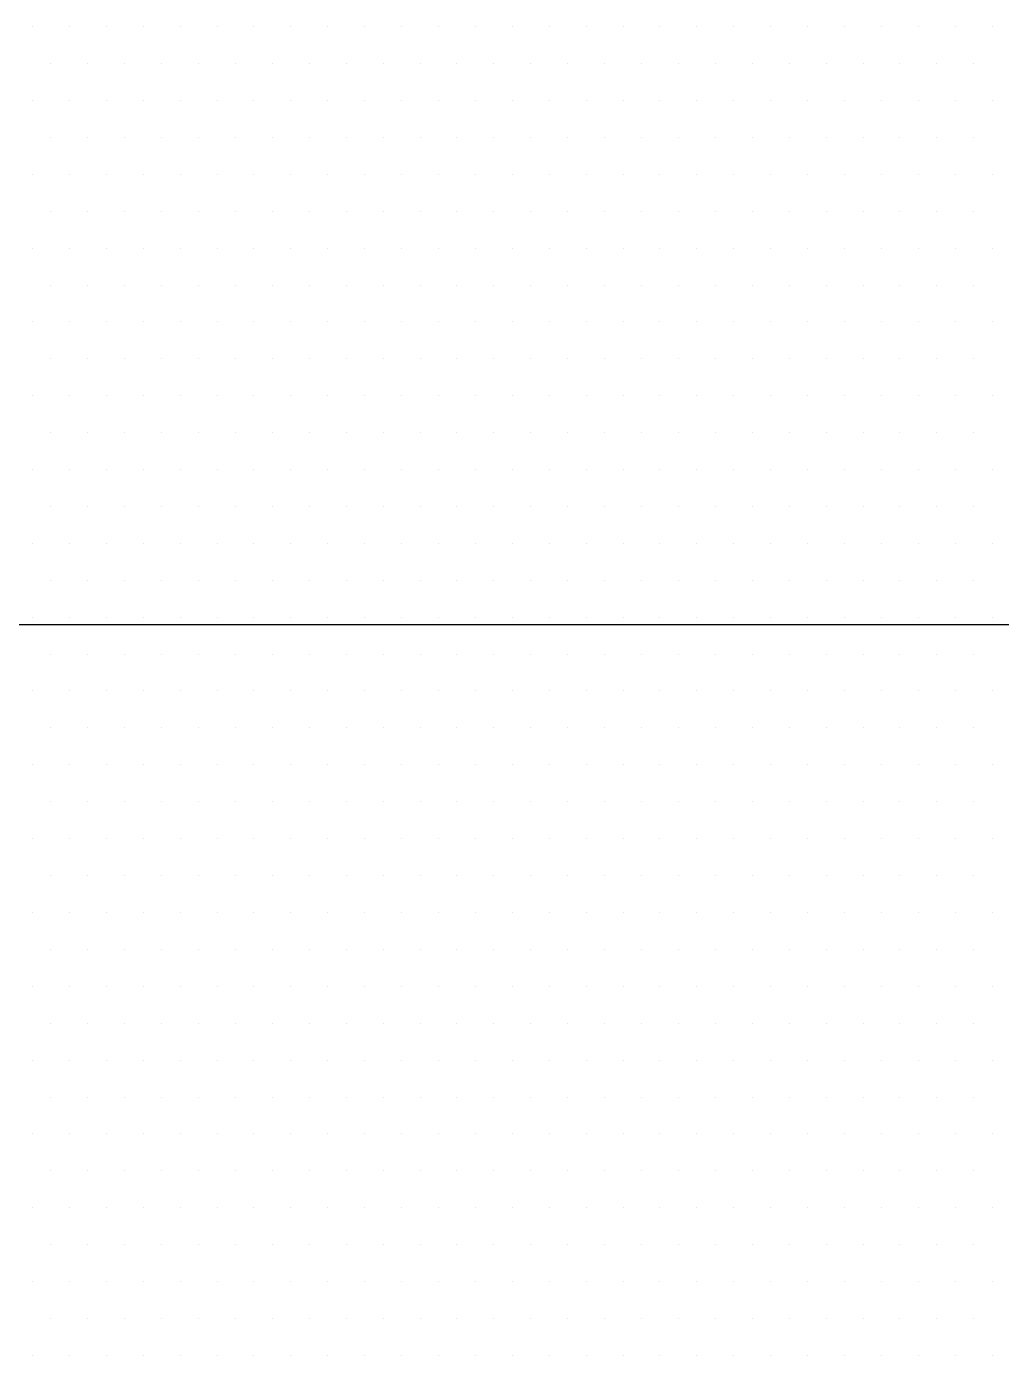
# Model space of a CAD drawing. Header units: millimetres. Extents: x 43168.9 to 43194.6, y -25545.1 to -25543.4.
# Drawn here: x 43180.0426 to 43180.1264, y -25544.2868 to -25544.1725 of the extents above; entities that cross this region are included whole.
import ezdxf

# ---------------------------------------------------------------- set-up
doc = ezdxf.new("R2010")
doc.units = ezdxf.units.MM
doc.header["$LTSCALE"] = 200
doc.linetypes.add('DASHDOT2', pattern=[0.5, 0.25, -0.125, 0, -0.125])
doc.layers.add('aks_sgh', color=5, linetype='DASHDOT2')
doc.layers.add('tarama-zemin_sgh', color=197, linetype='Continuous')

msp = doc.modelspace()

# ---------------------------------------------------------------- linework, layer by layer
at = {"layer": 'aks_sgh'}
msp.add_line((43180.52688, -25544.22392), (43179.72488, -25544.22392), dxfattribs=at)
at = {"layer": 'tarama-zemin_sgh'}
for p, q in [((43180.0431, -25544.17245), (43180.0431, -25544.17245)), ((43180.04627, -25544.17245), (43180.04627, -25544.17245)), ((43180.04945, -25544.17245), (43180.04945, -25544.17245)), ((43180.05262, -25544.17245), (43180.05262, -25544.17245)), ((43180.0558, -25544.17245), (43180.0558, -25544.17245)), ((43180.05897, -25544.17245), (43180.05897, -25544.17245)), ((43180.06215, -25544.17245), (43180.06215, -25544.17245)), ((43180.06532, -25544.17245), (43180.06532, -25544.17245)), ((43180.0685, -25544.17245), (43180.0685, -25544.17245)), ((43180.07167, -25544.17245), (43180.07167, -25544.17245)), ((43180.07485, -25544.17245), (43180.07485, -25544.17245)), ((43180.07802, -25544.17245), (43180.07802, -25544.17245)), ((43180.0812, -25544.17245), (43180.0812, -25544.17245)), ((43180.08437, -25544.17245), (43180.08437, -25544.17245)), ((43180.08755, -25544.17245), (43180.08755, -25544.17245)), ((43180.09072, -25544.17245), (43180.09072, -25544.17245)), ((43180.0939, -25544.17245), (43180.0939, -25544.17245)), ((43180.09707, -25544.17245), (43180.09707, -25544.17245)), ((43180.10025, -25544.17245), (43180.10025, -25544.17245)), ((43180.10342, -25544.17245), (43180.10342, -25544.17245)), ((43180.1066, -25544.17245), (43180.1066, -25544.17245)), ((43180.10977, -25544.17245), (43180.10977, -25544.17245)), ((43180.11295, -25544.17245), (43180.11295, -25544.17245)), ((43180.11612, -25544.17245), (43180.11612, -25544.17245)), ((43180.1193, -25544.17245), (43180.1193, -25544.17245)), ((43180.12247, -25544.17245), (43180.12247, -25544.17245)), ((43180.12565, -25544.17245), (43180.12565, -25544.17245)), ((43180.04469, -25544.17563), (43180.04469, -25544.17563)), ((43180.04786, -25544.17563), (43180.04786, -25544.17563)), ((43180.05104, -25544.17563), (43180.05104, -25544.17563)), ((43180.05421, -25544.17563), (43180.05421, -25544.17563)), ((43180.05739, -25544.17563), (43180.05739, -25544.17563)), ((43180.06056, -25544.17563), (43180.06056, -25544.17563)), ((43180.06374, -25544.17563), (43180.06374, -25544.17563)), ((43180.06691, -25544.17563), (43180.06691, -25544.17563)), ((43180.07009, -25544.17563), (43180.07009, -25544.17563)), ((43180.07326, -25544.17563), (43180.07326, -25544.17563)), ((43180.07644, -25544.17563), (43180.07644, -25544.17563)), ((43180.07961, -25544.17563), (43180.07961, -25544.17563)), ((43180.08279, -25544.17563), (43180.08279, -25544.17563)), ((43180.08596, -25544.17563), (43180.08596, -25544.17563)), ((43180.08914, -25544.17563), (43180.08914, -25544.17563)), ((43180.09231, -25544.17563), (43180.09231, -25544.17563)), ((43180.09549, -25544.17563), (43180.09549, -25544.17563)), ((43180.09866, -25544.17563), (43180.09866, -25544.17563)), ((43180.10184, -25544.17563), (43180.10184, -25544.17563)), ((43180.10501, -25544.17563), (43180.10501, -25544.17563)), ((43180.10819, -25544.17563), (43180.10819, -25544.17563)), ((43180.11136, -25544.17563), (43180.11136, -25544.17563)), ((43180.11454, -25544.17563), (43180.11454, -25544.17563)), ((43180.11771, -25544.17563), (43180.11771, -25544.17563)), ((43180.12089, -25544.17563), (43180.12089, -25544.17563)), ((43180.12406, -25544.17563), (43180.12406, -25544.17563)), ((43180.0431, -25544.1788), (43180.0431, -25544.1788)), ((43180.04627, -25544.1788), (43180.04627, -25544.1788)), ((43180.04945, -25544.1788), (43180.04945, -25544.1788)), ((43180.05262, -25544.1788), (43180.05262, -25544.1788)), ((43180.0558, -25544.1788), (43180.0558, -25544.1788)), ((43180.05897, -25544.1788), (43180.05897, -25544.1788)), ((43180.06215, -25544.1788), (43180.06215, -25544.1788)), ((43180.06532, -25544.1788), (43180.06532, -25544.1788)), ((43180.0685, -25544.1788), (43180.0685, -25544.1788)), ((43180.07167, -25544.1788), (43180.07167, -25544.1788)), ((43180.07485, -25544.1788), (43180.07485, -25544.1788)), ((43180.07802, -25544.1788), (43180.07802, -25544.1788)), ((43180.0812, -25544.1788), (43180.0812, -25544.1788)), ((43180.08437, -25544.1788), (43180.08437, -25544.1788)), ((43180.08755, -25544.1788), (43180.08755, -25544.1788)), ((43180.09072, -25544.1788), (43180.09072, -25544.1788)), ((43180.0939, -25544.1788), (43180.0939, -25544.1788)), ((43180.09707, -25544.1788), (43180.09707, -25544.1788)), ((43180.10025, -25544.1788), (43180.10025, -25544.1788)), ((43180.10342, -25544.1788), (43180.10342, -25544.1788)), ((43180.1066, -25544.1788), (43180.1066, -25544.1788)), ((43180.10977, -25544.1788), (43180.10977, -25544.1788)), ((43180.11295, -25544.1788), (43180.11295, -25544.1788)), ((43180.11612, -25544.1788), (43180.11612, -25544.1788)), ((43180.1193, -25544.1788), (43180.1193, -25544.1788)), ((43180.12247, -25544.1788), (43180.12247, -25544.1788)), ((43180.12565, -25544.1788), (43180.12565, -25544.1788)), ((43180.04469, -25544.18198), (43180.04469, -25544.18198)), ((43180.04786, -25544.18198), (43180.04786, -25544.18198)), ((43180.05104, -25544.18198), (43180.05104, -25544.18198)), ((43180.05421, -25544.18198), (43180.05421, -25544.18198)), ((43180.05739, -25544.18198), (43180.05739, -25544.18198)), ((43180.06056, -25544.18198), (43180.06056, -25544.18198)), ((43180.06374, -25544.18198), (43180.06374, -25544.18198)), ((43180.06691, -25544.18198), (43180.06691, -25544.18198)), ((43180.07009, -25544.18198), (43180.07009, -25544.18198)), ((43180.07326, -25544.18198), (43180.07326, -25544.18198)), ((43180.07644, -25544.18198), (43180.07644, -25544.18198)), ((43180.07961, -25544.18198), (43180.07961, -25544.18198)), ((43180.08279, -25544.18198), (43180.08279, -25544.18198)), ((43180.08596, -25544.18198), (43180.08596, -25544.18198)), ((43180.08914, -25544.18198), (43180.08914, -25544.18198)), ((43180.09231, -25544.18198), (43180.09231, -25544.18198)), ((43180.09549, -25544.18198), (43180.09549, -25544.18198)), ((43180.09866, -25544.18198), (43180.09866, -25544.18198)), ((43180.10184, -25544.18198), (43180.10184, -25544.18198)), ((43180.10501, -25544.18198), (43180.10501, -25544.18198)), ((43180.10819, -25544.18198), (43180.10819, -25544.18198)), ((43180.11136, -25544.18198), (43180.11136, -25544.18198)), ((43180.11454, -25544.18198), (43180.11454, -25544.18198)), ((43180.11771, -25544.18198), (43180.11771, -25544.18198)), ((43180.12089, -25544.18198), (43180.12089, -25544.18198)), ((43180.12406, -25544.18198), (43180.12406, -25544.18198)), ((43180.0431, -25544.18515), (43180.0431, -25544.18515)), ((43180.04627, -25544.18515), (43180.04627, -25544.18515)), ((43180.04945, -25544.18515), (43180.04945, -25544.18515)), ((43180.05262, -25544.18515), (43180.05262, -25544.18515)), ((43180.0558, -25544.18515), (43180.0558, -25544.18515)), ((43180.05897, -25544.18515), (43180.05897, -25544.18515)), ((43180.06215, -25544.18515), (43180.06215, -25544.18515)), ((43180.06532, -25544.18515), (43180.06532, -25544.18515)), ((43180.0685, -25544.18515), (43180.0685, -25544.18515)), ((43180.07167, -25544.18515), (43180.07167, -25544.18515)), ((43180.07485, -25544.18515), (43180.07485, -25544.18515)), ((43180.07802, -25544.18515), (43180.07802, -25544.18515)), ((43180.0812, -25544.18515), (43180.0812, -25544.18515)), ((43180.08437, -25544.18515), (43180.08437, -25544.18515)), ((43180.08755, -25544.18515), (43180.08755, -25544.18515)), ((43180.09072, -25544.18515), (43180.09072, -25544.18515)), ((43180.0939, -25544.18515), (43180.0939, -25544.18515)), ((43180.09707, -25544.18515), (43180.09707, -25544.18515)), ((43180.10025, -25544.18515), (43180.10025, -25544.18515)), ((43180.10342, -25544.18515), (43180.10342, -25544.18515)), ((43180.1066, -25544.18515), (43180.1066, -25544.18515)), ((43180.10977, -25544.18515), (43180.10977, -25544.18515)), ((43180.11295, -25544.18515), (43180.11295, -25544.18515)), ((43180.11612, -25544.18515), (43180.11612, -25544.18515)), ((43180.1193, -25544.18515), (43180.1193, -25544.18515)), ((43180.12247, -25544.18515), (43180.12247, -25544.18515)), ((43180.12565, -25544.18515), (43180.12565, -25544.18515)), ((43180.04469, -25544.18833), (43180.04469, -25544.18833)), ((43180.04786, -25544.18833), (43180.04786, -25544.18833)), ((43180.05104, -25544.18833), (43180.05104, -25544.18833)), ((43180.05421, -25544.18833), (43180.05421, -25544.18833)), ((43180.05739, -25544.18833), (43180.05739, -25544.18833)), ((43180.06056, -25544.18833), (43180.06056, -25544.18833)), ((43180.06374, -25544.18833), (43180.06374, -25544.18833)), ((43180.06691, -25544.18833), (43180.06691, -25544.18833)), ((43180.07009, -25544.18833), (43180.07009, -25544.18833)), ((43180.07326, -25544.18833), (43180.07326, -25544.18833)), ((43180.07644, -25544.18833), (43180.07644, -25544.18833)), ((43180.07961, -25544.18833), (43180.07961, -25544.18833)), ((43180.08279, -25544.18833), (43180.08279, -25544.18833)), ((43180.08596, -25544.18833), (43180.08596, -25544.18833)), ((43180.08914, -25544.18833), (43180.08914, -25544.18833)), ((43180.09231, -25544.18833), (43180.09231, -25544.18833)), ((43180.09549, -25544.18833), (43180.09549, -25544.18833)), ((43180.09866, -25544.18833), (43180.09866, -25544.18833)), ((43180.10184, -25544.18833), (43180.10184, -25544.18833)), ((43180.10501, -25544.18833), (43180.10501, -25544.18833)), ((43180.10819, -25544.18833), (43180.10819, -25544.18833)), ((43180.11136, -25544.18833), (43180.11136, -25544.18833)), ((43180.11454, -25544.18833), (43180.11454, -25544.18833)), ((43180.11771, -25544.18833), (43180.11771, -25544.18833)), ((43180.12089, -25544.18833), (43180.12089, -25544.18833)), ((43180.12406, -25544.18833), (43180.12406, -25544.18833)), ((43180.0431, -25544.1915), (43180.0431, -25544.1915)), ((43180.04627, -25544.1915), (43180.04627, -25544.1915)), ((43180.04945, -25544.1915), (43180.04945, -25544.1915)), ((43180.05262, -25544.1915), (43180.05262, -25544.1915)), ((43180.0558, -25544.1915), (43180.0558, -25544.1915)), ((43180.05897, -25544.1915), (43180.05897, -25544.1915)), ((43180.06215, -25544.1915), (43180.06215, -25544.1915)), ((43180.06532, -25544.1915), (43180.06532, -25544.1915)), ((43180.0685, -25544.1915), (43180.0685, -25544.1915)), ((43180.07167, -25544.1915), (43180.07167, -25544.1915)), ((43180.07485, -25544.1915), (43180.07485, -25544.1915)), ((43180.07802, -25544.1915), (43180.07802, -25544.1915)), ((43180.0812, -25544.1915), (43180.0812, -25544.1915)), ((43180.08437, -25544.1915), (43180.08437, -25544.1915)), ((43180.08755, -25544.1915), (43180.08755, -25544.1915)), ((43180.09072, -25544.1915), (43180.09072, -25544.1915)), ((43180.0939, -25544.1915), (43180.0939, -25544.1915)), ((43180.09707, -25544.1915), (43180.09707, -25544.1915)), ((43180.10025, -25544.1915), (43180.10025, -25544.1915)), ((43180.10342, -25544.1915), (43180.10342, -25544.1915)), ((43180.1066, -25544.1915), (43180.1066, -25544.1915)), ((43180.10977, -25544.1915), (43180.10977, -25544.1915)), ((43180.11295, -25544.1915), (43180.11295, -25544.1915)), ((43180.11612, -25544.1915), (43180.11612, -25544.1915)), ((43180.1193, -25544.1915), (43180.1193, -25544.1915)), ((43180.12247, -25544.1915), (43180.12247, -25544.1915)), ((43180.12565, -25544.1915), (43180.12565, -25544.1915)), ((43180.04469, -25544.19468), (43180.04469, -25544.19468)), ((43180.04786, -25544.19468), (43180.04786, -25544.19468)), ((43180.05104, -25544.19468), (43180.05104, -25544.19468)), ((43180.05421, -25544.19468), (43180.05421, -25544.19468)), ((43180.05739, -25544.19468), (43180.05739, -25544.19468)), ((43180.06056, -25544.19468), (43180.06056, -25544.19468)), ((43180.06374, -25544.19468), (43180.06374, -25544.19468)), ((43180.06691, -25544.19468), (43180.06691, -25544.19468)), ((43180.07009, -25544.19468), (43180.07009, -25544.19468)), ((43180.07326, -25544.19468), (43180.07326, -25544.19468)), ((43180.07644, -25544.19468), (43180.07644, -25544.19468)), ((43180.07961, -25544.19468), (43180.07961, -25544.19468)), ((43180.08279, -25544.19468), (43180.08279, -25544.19468)), ((43180.08596, -25544.19468), (43180.08596, -25544.19468)), ((43180.08914, -25544.19468), (43180.08914, -25544.19468)), ((43180.09231, -25544.19468), (43180.09231, -25544.19468)), ((43180.09549, -25544.19468), (43180.09549, -25544.19468)), ((43180.09866, -25544.19468), (43180.09866, -25544.19468)), ((43180.10184, -25544.19468), (43180.10184, -25544.19468)), ((43180.10501, -25544.19468), (43180.10501, -25544.19468)), ((43180.10819, -25544.19468), (43180.10819, -25544.19468)), ((43180.11136, -25544.19468), (43180.11136, -25544.19468)), ((43180.11454, -25544.19468), (43180.11454, -25544.19468)), ((43180.11771, -25544.19468), (43180.11771, -25544.19468)), ((43180.12089, -25544.19468), (43180.12089, -25544.19468)), ((43180.12406, -25544.19468), (43180.12406, -25544.19468)), ((43180.0431, -25544.19785), (43180.0431, -25544.19785)), ((43180.04627, -25544.19785), (43180.04627, -25544.19785)), ((43180.04945, -25544.19785), (43180.04945, -25544.19785)), ((43180.05262, -25544.19785), (43180.05262, -25544.19785)), ((43180.0558, -25544.19785), (43180.0558, -25544.19785)), ((43180.05897, -25544.19785), (43180.05897, -25544.19785)), ((43180.06215, -25544.19785), (43180.06215, -25544.19785)), ((43180.06532, -25544.19785), (43180.06532, -25544.19785)), ((43180.0685, -25544.19785), (43180.0685, -25544.19785)), ((43180.07167, -25544.19785), (43180.07167, -25544.19785)), ((43180.07485, -25544.19785), (43180.07485, -25544.19785)), ((43180.07802, -25544.19785), (43180.07802, -25544.19785)), ((43180.0812, -25544.19785), (43180.0812, -25544.19785)), ((43180.08437, -25544.19785), (43180.08437, -25544.19785)), ((43180.08755, -25544.19785), (43180.08755, -25544.19785)), ((43180.09072, -25544.19785), (43180.09072, -25544.19785)), ((43180.0939, -25544.19785), (43180.0939, -25544.19785)), ((43180.09707, -25544.19785), (43180.09707, -25544.19785)), ((43180.10025, -25544.19785), (43180.10025, -25544.19785)), ((43180.10342, -25544.19785), (43180.10342, -25544.19785)), ((43180.1066, -25544.19785), (43180.1066, -25544.19785)), ((43180.10977, -25544.19785), (43180.10977, -25544.19785)), ((43180.11295, -25544.19785), (43180.11295, -25544.19785)), ((43180.11612, -25544.19785), (43180.11612, -25544.19785)), ((43180.1193, -25544.19785), (43180.1193, -25544.19785)), ((43180.12247, -25544.19785), (43180.12247, -25544.19785)), ((43180.12565, -25544.19785), (43180.12565, -25544.19785)), ((43180.04469, -25544.20103), (43180.04469, -25544.20103)), ((43180.04786, -25544.20103), (43180.04786, -25544.20103)), ((43180.05104, -25544.20103), (43180.05104, -25544.20103)), ((43180.05421, -25544.20103), (43180.05421, -25544.20103)), ((43180.05739, -25544.20103), (43180.05739, -25544.20103)), ((43180.06056, -25544.20103), (43180.06056, -25544.20103)), ((43180.06374, -25544.20103), (43180.06374, -25544.20103)), ((43180.06691, -25544.20103), (43180.06691, -25544.20103)), ((43180.07009, -25544.20103), (43180.07009, -25544.20103)), ((43180.07326, -25544.20103), (43180.07326, -25544.20103)), ((43180.07644, -25544.20103), (43180.07644, -25544.20103)), ((43180.07961, -25544.20103), (43180.07961, -25544.20103)), ((43180.08279, -25544.20103), (43180.08279, -25544.20103)), ((43180.08596, -25544.20103), (43180.08596, -25544.20103)), ((43180.08914, -25544.20103), (43180.08914, -25544.20103)), ((43180.09231, -25544.20103), (43180.09231, -25544.20103)), ((43180.09549, -25544.20103), (43180.09549, -25544.20103)), ((43180.09866, -25544.20103), (43180.09866, -25544.20103)), ((43180.10184, -25544.20103), (43180.10184, -25544.20103)), ((43180.10501, -25544.20103), (43180.10501, -25544.20103)), ((43180.10819, -25544.20103), (43180.10819, -25544.20103)), ((43180.11136, -25544.20103), (43180.11136, -25544.20103)), ((43180.11454, -25544.20103), (43180.11454, -25544.20103)), ((43180.11771, -25544.20103), (43180.11771, -25544.20103)), ((43180.12089, -25544.20103), (43180.12089, -25544.20103)), ((43180.12406, -25544.20103), (43180.12406, -25544.20103)), ((43180.0431, -25544.2042), (43180.0431, -25544.2042)), ((43180.04627, -25544.2042), (43180.04627, -25544.2042)), ((43180.04945, -25544.2042), (43180.04945, -25544.2042)), ((43180.05262, -25544.2042), (43180.05262, -25544.2042)), ((43180.0558, -25544.2042), (43180.0558, -25544.2042)), ((43180.05897, -25544.2042), (43180.05897, -25544.2042)), ((43180.06215, -25544.2042), (43180.06215, -25544.2042)), ((43180.06532, -25544.2042), (43180.06532, -25544.2042)), ((43180.0685, -25544.2042), (43180.0685, -25544.2042)), ((43180.07167, -25544.2042), (43180.07167, -25544.2042)), ((43180.07485, -25544.2042), (43180.07485, -25544.2042)), ((43180.07802, -25544.2042), (43180.07802, -25544.2042)), ((43180.0812, -25544.2042), (43180.0812, -25544.2042)), ((43180.08437, -25544.2042), (43180.08437, -25544.2042)), ((43180.08755, -25544.2042), (43180.08755, -25544.2042)), ((43180.09072, -25544.2042), (43180.09072, -25544.2042)), ((43180.0939, -25544.2042), (43180.0939, -25544.2042)), ((43180.09707, -25544.2042), (43180.09707, -25544.2042)), ((43180.10025, -25544.2042), (43180.10025, -25544.2042)), ((43180.10342, -25544.2042), (43180.10342, -25544.2042)), ((43180.1066, -25544.2042), (43180.1066, -25544.2042)), ((43180.10977, -25544.2042), (43180.10977, -25544.2042)), ((43180.11295, -25544.2042), (43180.11295, -25544.2042)), ((43180.11612, -25544.2042), (43180.11612, -25544.2042)), ((43180.1193, -25544.2042), (43180.1193, -25544.2042)), ((43180.12247, -25544.2042), (43180.12247, -25544.2042)), ((43180.12565, -25544.2042), (43180.12565, -25544.2042)), ((43180.04469, -25544.20738), (43180.04469, -25544.20738)), ((43180.04786, -25544.20738), (43180.04786, -25544.20738)), ((43180.05104, -25544.20738), (43180.05104, -25544.20738)), ((43180.05421, -25544.20738), (43180.05421, -25544.20738)), ((43180.05739, -25544.20738), (43180.05739, -25544.20738)), ((43180.06056, -25544.20738), (43180.06056, -25544.20738)), ((43180.06374, -25544.20738), (43180.06374, -25544.20738)), ((43180.06691, -25544.20738), (43180.06691, -25544.20738)), ((43180.07009, -25544.20738), (43180.07009, -25544.20738)), ((43180.07326, -25544.20738), (43180.07326, -25544.20738)), ((43180.07644, -25544.20738), (43180.07644, -25544.20738)), ((43180.07961, -25544.20738), (43180.07961, -25544.20738)), ((43180.08279, -25544.20738), (43180.08279, -25544.20738)), ((43180.08596, -25544.20738), (43180.08596, -25544.20738)), ((43180.08914, -25544.20738), (43180.08914, -25544.20738)), ((43180.09231, -25544.20738), (43180.09231, -25544.20738)), ((43180.09549, -25544.20738), (43180.09549, -25544.20738)), ((43180.09866, -25544.20738), (43180.09866, -25544.20738)), ((43180.10184, -25544.20738), (43180.10184, -25544.20738)), ((43180.10501, -25544.20738), (43180.10501, -25544.20738)), ((43180.10819, -25544.20738), (43180.10819, -25544.20738)), ((43180.11136, -25544.20738), (43180.11136, -25544.20738)), ((43180.11454, -25544.20738), (43180.11454, -25544.20738)), ((43180.11771, -25544.20738), (43180.11771, -25544.20738)), ((43180.12089, -25544.20738), (43180.12089, -25544.20738)), ((43180.12406, -25544.20738), (43180.12406, -25544.20738)), ((43180.0431, -25544.21055), (43180.0431, -25544.21055)), ((43180.04627, -25544.21055), (43180.04627, -25544.21055)), ((43180.04945, -25544.21055), (43180.04945, -25544.21055)), ((43180.05262, -25544.21055), (43180.05262, -25544.21055)), ((43180.0558, -25544.21055), (43180.0558, -25544.21055)), ((43180.05897, -25544.21055), (43180.05897, -25544.21055)), ((43180.06215, -25544.21055), (43180.06215, -25544.21055)), ((43180.06532, -25544.21055), (43180.06532, -25544.21055)), ((43180.0685, -25544.21055), (43180.0685, -25544.21055)), ((43180.07167, -25544.21055), (43180.07167, -25544.21055)), ((43180.07485, -25544.21055), (43180.07485, -25544.21055)), ((43180.07802, -25544.21055), (43180.07802, -25544.21055)), ((43180.0812, -25544.21055), (43180.0812, -25544.21055)), ((43180.08437, -25544.21055), (43180.08437, -25544.21055)), ((43180.08755, -25544.21055), (43180.08755, -25544.21055)), ((43180.09072, -25544.21055), (43180.09072, -25544.21055)), ((43180.0939, -25544.21055), (43180.0939, -25544.21055)), ((43180.09707, -25544.21055), (43180.09707, -25544.21055)), ((43180.10025, -25544.21055), (43180.10025, -25544.21055)), ((43180.10342, -25544.21055), (43180.10342, -25544.21055)), ((43180.1066, -25544.21055), (43180.1066, -25544.21055)), ((43180.10977, -25544.21055), (43180.10977, -25544.21055)), ((43180.11295, -25544.21055), (43180.11295, -25544.21055)), ((43180.11612, -25544.21055), (43180.11612, -25544.21055)), ((43180.1193, -25544.21055), (43180.1193, -25544.21055)), ((43180.12247, -25544.21055), (43180.12247, -25544.21055)), ((43180.12565, -25544.21055), (43180.12565, -25544.21055)), ((43180.04469, -25544.21373), (43180.04469, -25544.21373)), ((43180.04786, -25544.21373), (43180.04786, -25544.21373)), ((43180.05104, -25544.21373), (43180.05104, -25544.21373)), ((43180.05421, -25544.21373), (43180.05421, -25544.21373)), ((43180.05739, -25544.21373), (43180.05739, -25544.21373)), ((43180.06056, -25544.21373), (43180.06056, -25544.21373)), ((43180.06374, -25544.21373), (43180.06374, -25544.21373)), ((43180.06691, -25544.21373), (43180.06691, -25544.21373)), ((43180.07009, -25544.21373), (43180.07009, -25544.21373)), ((43180.07326, -25544.21373), (43180.07326, -25544.21373)), ((43180.07644, -25544.21373), (43180.07644, -25544.21373)), ((43180.07961, -25544.21373), (43180.07961, -25544.21373)), ((43180.08279, -25544.21373), (43180.08279, -25544.21373)), ((43180.08596, -25544.21373), (43180.08596, -25544.21373)), ((43180.08914, -25544.21373), (43180.08914, -25544.21373)), ((43180.09231, -25544.21373), (43180.09231, -25544.21373)), ((43180.09549, -25544.21373), (43180.09549, -25544.21373)), ((43180.09866, -25544.21373), (43180.09866, -25544.21373)), ((43180.10184, -25544.21373), (43180.10184, -25544.21373)), ((43180.10501, -25544.21373), (43180.10501, -25544.21373)), ((43180.10819, -25544.21373), (43180.10819, -25544.21373)), ((43180.11136, -25544.21373), (43180.11136, -25544.21373)), ((43180.11454, -25544.21373), (43180.11454, -25544.21373)), ((43180.11771, -25544.21373), (43180.11771, -25544.21373)), ((43180.12089, -25544.21373), (43180.12089, -25544.21373)), ((43180.12406, -25544.21373), (43180.12406, -25544.21373)), ((43180.0431, -25544.2169), (43180.0431, -25544.2169)), ((43180.04627, -25544.2169), (43180.04627, -25544.2169)), ((43180.04945, -25544.2169), (43180.04945, -25544.2169)), ((43180.05262, -25544.2169), (43180.05262, -25544.2169)), ((43180.0558, -25544.2169), (43180.0558, -25544.2169)), ((43180.05897, -25544.2169), (43180.05897, -25544.2169)), ((43180.06215, -25544.2169), (43180.06215, -25544.2169)), ((43180.06532, -25544.2169), (43180.06532, -25544.2169)), ((43180.0685, -25544.2169), (43180.0685, -25544.2169)), ((43180.07167, -25544.2169), (43180.07167, -25544.2169)), ((43180.07485, -25544.2169), (43180.07485, -25544.2169)), ((43180.07802, -25544.2169), (43180.07802, -25544.2169)), ((43180.0812, -25544.2169), (43180.0812, -25544.2169)), ((43180.08437, -25544.2169), (43180.08437, -25544.2169)), ((43180.08755, -25544.2169), (43180.08755, -25544.2169)), ((43180.09072, -25544.2169), (43180.09072, -25544.2169)), ((43180.0939, -25544.2169), (43180.0939, -25544.2169)), ((43180.09707, -25544.2169), (43180.09707, -25544.2169)), ((43180.10025, -25544.2169), (43180.10025, -25544.2169)), ((43180.10342, -25544.2169), (43180.10342, -25544.2169)), ((43180.1066, -25544.2169), (43180.1066, -25544.2169)), ((43180.10977, -25544.2169), (43180.10977, -25544.2169)), ((43180.11295, -25544.2169), (43180.11295, -25544.2169)), ((43180.11612, -25544.2169), (43180.11612, -25544.2169)), ((43180.1193, -25544.2169), (43180.1193, -25544.2169)), ((43180.12247, -25544.2169), (43180.12247, -25544.2169)), ((43180.12565, -25544.2169), (43180.12565, -25544.2169)), ((43180.04469, -25544.22008), (43180.04469, -25544.22008)), ((43180.04786, -25544.22008), (43180.04786, -25544.22008)), ((43180.05104, -25544.22008), (43180.05104, -25544.22008)), ((43180.05421, -25544.22008), (43180.05421, -25544.22008)), ((43180.05739, -25544.22008), (43180.05739, -25544.22008)), ((43180.06056, -25544.22008), (43180.06056, -25544.22008)), ((43180.06374, -25544.22008), (43180.06374, -25544.22008)), ((43180.06691, -25544.22008), (43180.06691, -25544.22008)), ((43180.07009, -25544.22008), (43180.07009, -25544.22008)), ((43180.07326, -25544.22008), (43180.07326, -25544.22008)), ((43180.07644, -25544.22008), (43180.07644, -25544.22008)), ((43180.07961, -25544.22008), (43180.07961, -25544.22008)), ((43180.08279, -25544.22008), (43180.08279, -25544.22008)), ((43180.08596, -25544.22008), (43180.08596, -25544.22008)), ((43180.08914, -25544.22008), (43180.08914, -25544.22008)), ((43180.09231, -25544.22008), (43180.09231, -25544.22008)), ((43180.09549, -25544.22008), (43180.09549, -25544.22008)), ((43180.09866, -25544.22008), (43180.09866, -25544.22008)), ((43180.10184, -25544.22008), (43180.10184, -25544.22008)), ((43180.10501, -25544.22008), (43180.10501, -25544.22008)), ((43180.10819, -25544.22008), (43180.10819, -25544.22008)), ((43180.11136, -25544.22008), (43180.11136, -25544.22008)), ((43180.11454, -25544.22008), (43180.11454, -25544.22008)), ((43180.11771, -25544.22008), (43180.11771, -25544.22008)), ((43180.12089, -25544.22008), (43180.12089, -25544.22008)), ((43180.12406, -25544.22008), (43180.12406, -25544.22008)), ((43180.0431, -25544.22325), (43180.0431, -25544.22325)), ((43180.04627, -25544.22325), (43180.04627, -25544.22325)), ((43180.04945, -25544.22325), (43180.04945, -25544.22325)), ((43180.05262, -25544.22325), (43180.05262, -25544.22325)), ((43180.0558, -25544.22325), (43180.0558, -25544.22325)), ((43180.05897, -25544.22325), (43180.05897, -25544.22325)), ((43180.06215, -25544.22325), (43180.06215, -25544.22325)), ((43180.06532, -25544.22325), (43180.06532, -25544.22325)), ((43180.0685, -25544.22325), (43180.0685, -25544.22325)), ((43180.07167, -25544.22325), (43180.07167, -25544.22325)), ((43180.07485, -25544.22325), (43180.07485, -25544.22325)), ((43180.07802, -25544.22325), (43180.07802, -25544.22325)), ((43180.0812, -25544.22325), (43180.0812, -25544.22325)), ((43180.08437, -25544.22325), (43180.08437, -25544.22325)), ((43180.08755, -25544.22325), (43180.08755, -25544.22325)), ((43180.09072, -25544.22325), (43180.09072, -25544.22325)), ((43180.0939, -25544.22325), (43180.0939, -25544.22325)), ((43180.09707, -25544.22325), (43180.09707, -25544.22325)), ((43180.10025, -25544.22325), (43180.10025, -25544.22325)), ((43180.10342, -25544.22325), (43180.10342, -25544.22325)), ((43180.1066, -25544.22325), (43180.1066, -25544.22325)), ((43180.10977, -25544.22325), (43180.10977, -25544.22325)), ((43180.11295, -25544.22325), (43180.11295, -25544.22325)), ((43180.11612, -25544.22325), (43180.11612, -25544.22325)), ((43180.1193, -25544.22325), (43180.1193, -25544.22325)), ((43180.12247, -25544.22325), (43180.12247, -25544.22325)), ((43180.12565, -25544.22325), (43180.12565, -25544.22325)), ((43180.04469, -25544.22643), (43180.04469, -25544.22643)), ((43180.04786, -25544.22643), (43180.04786, -25544.22643)), ((43180.05104, -25544.22643), (43180.05104, -25544.22643)), ((43180.05421, -25544.22643), (43180.05421, -25544.22643)), ((43180.05739, -25544.22643), (43180.05739, -25544.22643)), ((43180.06056, -25544.22643), (43180.06056, -25544.22643)), ((43180.06374, -25544.22643), (43180.06374, -25544.22643)), ((43180.06691, -25544.22643), (43180.06691, -25544.22643)), ((43180.07009, -25544.22643), (43180.07009, -25544.22643)), ((43180.07326, -25544.22643), (43180.07326, -25544.22643)), ((43180.07644, -25544.22643), (43180.07644, -25544.22643)), ((43180.07961, -25544.22643), (43180.07961, -25544.22643)), ((43180.08279, -25544.22643), (43180.08279, -25544.22643)), ((43180.08596, -25544.22643), (43180.08596, -25544.22643)), ((43180.08914, -25544.22643), (43180.08914, -25544.22643)), ((43180.09231, -25544.22643), (43180.09231, -25544.22643)), ((43180.09549, -25544.22643), (43180.09549, -25544.22643)), ((43180.09866, -25544.22643), (43180.09866, -25544.22643)), ((43180.10184, -25544.22643), (43180.10184, -25544.22643)), ((43180.10501, -25544.22643), (43180.10501, -25544.22643)), ((43180.10819, -25544.22643), (43180.10819, -25544.22643)), ((43180.11136, -25544.22643), (43180.11136, -25544.22643)), ((43180.11454, -25544.22643), (43180.11454, -25544.22643)), ((43180.11771, -25544.22643), (43180.11771, -25544.22643)), ((43180.12089, -25544.22643), (43180.12089, -25544.22643)), ((43180.12406, -25544.22643), (43180.12406, -25544.22643)), ((43180.0431, -25544.2296), (43180.0431, -25544.2296)), ((43180.04627, -25544.2296), (43180.04627, -25544.2296)), ((43180.04945, -25544.2296), (43180.04945, -25544.2296)), ((43180.05262, -25544.2296), (43180.05262, -25544.2296)), ((43180.0558, -25544.2296), (43180.0558, -25544.2296)), ((43180.05897, -25544.2296), (43180.05897, -25544.2296)), ((43180.06215, -25544.2296), (43180.06215, -25544.2296)), ((43180.06532, -25544.2296), (43180.06532, -25544.2296)), ((43180.0685, -25544.2296), (43180.0685, -25544.2296)), ((43180.07167, -25544.2296), (43180.07167, -25544.2296)), ((43180.07485, -25544.2296), (43180.07485, -25544.2296)), ((43180.07802, -25544.2296), (43180.07802, -25544.2296)), ((43180.0812, -25544.2296), (43180.0812, -25544.2296)), ((43180.08437, -25544.2296), (43180.08437, -25544.2296)), ((43180.08755, -25544.2296), (43180.08755, -25544.2296)), ((43180.09072, -25544.2296), (43180.09072, -25544.2296)), ((43180.0939, -25544.2296), (43180.0939, -25544.2296)), ((43180.09707, -25544.2296), (43180.09707, -25544.2296)), ((43180.10025, -25544.2296), (43180.10025, -25544.2296)), ((43180.10342, -25544.2296), (43180.10342, -25544.2296)), ((43180.1066, -25544.2296), (43180.1066, -25544.2296)), ((43180.10977, -25544.2296), (43180.10977, -25544.2296)), ((43180.11295, -25544.2296), (43180.11295, -25544.2296)), ((43180.11612, -25544.2296), (43180.11612, -25544.2296)), ((43180.1193, -25544.2296), (43180.1193, -25544.2296)), ((43180.12247, -25544.2296), (43180.12247, -25544.2296)), ((43180.12565, -25544.2296), (43180.12565, -25544.2296)), ((43180.04469, -25544.23278), (43180.04469, -25544.23278)), ((43180.04786, -25544.23278), (43180.04786, -25544.23278)), ((43180.05104, -25544.23278), (43180.05104, -25544.23278)), ((43180.05421, -25544.23278), (43180.05421, -25544.23278)), ((43180.05739, -25544.23278), (43180.05739, -25544.23278)), ((43180.06056, -25544.23278), (43180.06056, -25544.23278)), ((43180.06374, -25544.23278), (43180.06374, -25544.23278)), ((43180.06691, -25544.23278), (43180.06691, -25544.23278)), ((43180.07009, -25544.23278), (43180.07009, -25544.23278)), ((43180.07326, -25544.23278), (43180.07326, -25544.23278)), ((43180.07644, -25544.23278), (43180.07644, -25544.23278)), ((43180.07961, -25544.23278), (43180.07961, -25544.23278)), ((43180.08279, -25544.23278), (43180.08279, -25544.23278)), ((43180.08596, -25544.23278), (43180.08596, -25544.23278)), ((43180.08914, -25544.23278), (43180.08914, -25544.23278)), ((43180.09231, -25544.23278), (43180.09231, -25544.23278)), ((43180.09549, -25544.23278), (43180.09549, -25544.23278)), ((43180.09866, -25544.23278), (43180.09866, -25544.23278)), ((43180.10184, -25544.23278), (43180.10184, -25544.23278)), ((43180.10501, -25544.23278), (43180.10501, -25544.23278)), ((43180.10819, -25544.23278), (43180.10819, -25544.23278)), ((43180.11136, -25544.23278), (43180.11136, -25544.23278)), ((43180.11454, -25544.23278), (43180.11454, -25544.23278)), ((43180.11771, -25544.23278), (43180.11771, -25544.23278)), ((43180.12089, -25544.23278), (43180.12089, -25544.23278)), ((43180.12406, -25544.23278), (43180.12406, -25544.23278)), ((43180.0431, -25544.23595), (43180.0431, -25544.23595)), ((43180.04627, -25544.23595), (43180.04627, -25544.23595)), ((43180.04945, -25544.23595), (43180.04945, -25544.23595)), ((43180.05262, -25544.23595), (43180.05262, -25544.23595)), ((43180.0558, -25544.23595), (43180.0558, -25544.23595)), ((43180.05897, -25544.23595), (43180.05897, -25544.23595)), ((43180.06215, -25544.23595), (43180.06215, -25544.23595)), ((43180.06532, -25544.23595), (43180.06532, -25544.23595)), ((43180.0685, -25544.23595), (43180.0685, -25544.23595)), ((43180.07167, -25544.23595), (43180.07167, -25544.23595)), ((43180.07485, -25544.23595), (43180.07485, -25544.23595)), ((43180.07802, -25544.23595), (43180.07802, -25544.23595)), ((43180.0812, -25544.23595), (43180.0812, -25544.23595)), ((43180.08437, -25544.23595), (43180.08437, -25544.23595)), ((43180.08755, -25544.23595), (43180.08755, -25544.23595)), ((43180.09072, -25544.23595), (43180.09072, -25544.23595)), ((43180.0939, -25544.23595), (43180.0939, -25544.23595)), ((43180.09707, -25544.23595), (43180.09707, -25544.23595)), ((43180.10025, -25544.23595), (43180.10025, -25544.23595)), ((43180.10342, -25544.23595), (43180.10342, -25544.23595)), ((43180.1066, -25544.23595), (43180.1066, -25544.23595)), ((43180.10977, -25544.23595), (43180.10977, -25544.23595)), ((43180.11295, -25544.23595), (43180.11295, -25544.23595)), ((43180.11612, -25544.23595), (43180.11612, -25544.23595)), ((43180.1193, -25544.23595), (43180.1193, -25544.23595)), ((43180.12247, -25544.23595), (43180.12247, -25544.23595)), ((43180.12565, -25544.23595), (43180.12565, -25544.23595)), ((43180.04469, -25544.23913), (43180.04469, -25544.23913)), ((43180.04786, -25544.23913), (43180.04786, -25544.23913)), ((43180.05104, -25544.23913), (43180.05104, -25544.23913)), ((43180.05421, -25544.23913), (43180.05421, -25544.23913)), ((43180.05739, -25544.23913), (43180.05739, -25544.23913)), ((43180.06056, -25544.23913), (43180.06056, -25544.23913)), ((43180.06374, -25544.23913), (43180.06374, -25544.23913)), ((43180.06691, -25544.23913), (43180.06691, -25544.23913)), ((43180.07009, -25544.23913), (43180.07009, -25544.23913)), ((43180.07326, -25544.23913), (43180.07326, -25544.23913)), ((43180.07644, -25544.23913), (43180.07644, -25544.23913)), ((43180.07961, -25544.23913), (43180.07961, -25544.23913)), ((43180.08279, -25544.23913), (43180.08279, -25544.23913)), ((43180.08596, -25544.23913), (43180.08596, -25544.23913)), ((43180.08914, -25544.23913), (43180.08914, -25544.23913)), ((43180.09231, -25544.23913), (43180.09231, -25544.23913)), ((43180.09549, -25544.23913), (43180.09549, -25544.23913)), ((43180.09866, -25544.23913), (43180.09866, -25544.23913)), ((43180.10184, -25544.23913), (43180.10184, -25544.23913)), ((43180.10501, -25544.23913), (43180.10501, -25544.23913)), ((43180.10819, -25544.23913), (43180.10819, -25544.23913)), ((43180.11136, -25544.23913), (43180.11136, -25544.23913)), ((43180.11454, -25544.23913), (43180.11454, -25544.23913)), ((43180.11771, -25544.23913), (43180.11771, -25544.23913)), ((43180.12089, -25544.23913), (43180.12089, -25544.23913)), ((43180.12406, -25544.23913), (43180.12406, -25544.23913)), ((43180.0431, -25544.2423), (43180.0431, -25544.2423)), ((43180.04627, -25544.2423), (43180.04627, -25544.2423)), ((43180.04945, -25544.2423), (43180.04945, -25544.2423)), ((43180.05262, -25544.2423), (43180.05262, -25544.2423)), ((43180.0558, -25544.2423), (43180.0558, -25544.2423)), ((43180.05897, -25544.2423), (43180.05897, -25544.2423)), ((43180.06215, -25544.2423), (43180.06215, -25544.2423)), ((43180.06532, -25544.2423), (43180.06532, -25544.2423)), ((43180.0685, -25544.2423), (43180.0685, -25544.2423)), ((43180.07167, -25544.2423), (43180.07167, -25544.2423)), ((43180.07485, -25544.2423), (43180.07485, -25544.2423)), ((43180.07802, -25544.2423), (43180.07802, -25544.2423)), ((43180.0812, -25544.2423), (43180.0812, -25544.2423)), ((43180.08437, -25544.2423), (43180.08437, -25544.2423)), ((43180.08755, -25544.2423), (43180.08755, -25544.2423)), ((43180.09072, -25544.2423), (43180.09072, -25544.2423)), ((43180.0939, -25544.2423), (43180.0939, -25544.2423)), ((43180.09707, -25544.2423), (43180.09707, -25544.2423)), ((43180.10025, -25544.2423), (43180.10025, -25544.2423)), ((43180.10342, -25544.2423), (43180.10342, -25544.2423)), ((43180.1066, -25544.2423), (43180.1066, -25544.2423)), ((43180.10977, -25544.2423), (43180.10977, -25544.2423)), ((43180.11295, -25544.2423), (43180.11295, -25544.2423)), ((43180.11612, -25544.2423), (43180.11612, -25544.2423)), ((43180.1193, -25544.2423), (43180.1193, -25544.2423)), ((43180.12247, -25544.2423), (43180.12247, -25544.2423)), ((43180.12565, -25544.2423), (43180.12565, -25544.2423)), ((43180.04469, -25544.24548), (43180.04469, -25544.24548)), ((43180.04786, -25544.24548), (43180.04786, -25544.24548)), ((43180.05104, -25544.24548), (43180.05104, -25544.24548)), ((43180.05421, -25544.24548), (43180.05421, -25544.24548)), ((43180.05739, -25544.24548), (43180.05739, -25544.24548)), ((43180.06056, -25544.24548), (43180.06056, -25544.24548)), ((43180.06374, -25544.24548), (43180.06374, -25544.24548)), ((43180.06691, -25544.24548), (43180.06691, -25544.24548)), ((43180.07009, -25544.24548), (43180.07009, -25544.24548)), ((43180.07326, -25544.24548), (43180.07326, -25544.24548)), ((43180.07644, -25544.24548), (43180.07644, -25544.24548)), ((43180.07961, -25544.24548), (43180.07961, -25544.24548)), ((43180.08279, -25544.24548), (43180.08279, -25544.24548)), ((43180.08596, -25544.24548), (43180.08596, -25544.24548)), ((43180.08914, -25544.24548), (43180.08914, -25544.24548)), ((43180.09231, -25544.24548), (43180.09231, -25544.24548)), ((43180.09549, -25544.24548), (43180.09549, -25544.24548)), ((43180.09866, -25544.24548), (43180.09866, -25544.24548)), ((43180.10184, -25544.24548), (43180.10184, -25544.24548)), ((43180.10501, -25544.24548), (43180.10501, -25544.24548)), ((43180.10819, -25544.24548), (43180.10819, -25544.24548)), ((43180.11136, -25544.24548), (43180.11136, -25544.24548)), ((43180.11454, -25544.24548), (43180.11454, -25544.24548)), ((43180.11771, -25544.24548), (43180.11771, -25544.24548)), ((43180.12089, -25544.24548), (43180.12089, -25544.24548)), ((43180.12406, -25544.24548), (43180.12406, -25544.24548)), ((43180.0431, -25544.24865), (43180.0431, -25544.24865)), ((43180.04627, -25544.24865), (43180.04627, -25544.24865)), ((43180.04945, -25544.24865), (43180.04945, -25544.24865)), ((43180.05262, -25544.24865), (43180.05262, -25544.24865)), ((43180.0558, -25544.24865), (43180.0558, -25544.24865)), ((43180.05897, -25544.24865), (43180.05897, -25544.24865)), ((43180.06215, -25544.24865), (43180.06215, -25544.24865)), ((43180.06532, -25544.24865), (43180.06532, -25544.24865)), ((43180.0685, -25544.24865), (43180.0685, -25544.24865)), ((43180.07167, -25544.24865), (43180.07167, -25544.24865)), ((43180.07485, -25544.24865), (43180.07485, -25544.24865)), ((43180.07802, -25544.24865), (43180.07802, -25544.24865)), ((43180.0812, -25544.24865), (43180.0812, -25544.24865)), ((43180.08437, -25544.24865), (43180.08437, -25544.24865)), ((43180.08755, -25544.24865), (43180.08755, -25544.24865)), ((43180.09072, -25544.24865), (43180.09072, -25544.24865)), ((43180.0939, -25544.24865), (43180.0939, -25544.24865)), ((43180.09707, -25544.24865), (43180.09707, -25544.24865)), ((43180.10025, -25544.24865), (43180.10025, -25544.24865)), ((43180.10342, -25544.24865), (43180.10342, -25544.24865)), ((43180.1066, -25544.24865), (43180.1066, -25544.24865)), ((43180.10977, -25544.24865), (43180.10977, -25544.24865)), ((43180.11295, -25544.24865), (43180.11295, -25544.24865)), ((43180.11612, -25544.24865), (43180.11612, -25544.24865)), ((43180.1193, -25544.24865), (43180.1193, -25544.24865)), ((43180.12247, -25544.24865), (43180.12247, -25544.24865)), ((43180.12565, -25544.24865), (43180.12565, -25544.24865)), ((43180.04469, -25544.25183), (43180.04469, -25544.25183)), ((43180.04786, -25544.25183), (43180.04786, -25544.25183)), ((43180.05104, -25544.25183), (43180.05104, -25544.25183)), ((43180.05421, -25544.25183), (43180.05421, -25544.25183)), ((43180.05739, -25544.25183), (43180.05739, -25544.25183)), ((43180.06056, -25544.25183), (43180.06056, -25544.25183)), ((43180.06374, -25544.25183), (43180.06374, -25544.25183)), ((43180.06691, -25544.25183), (43180.06691, -25544.25183)), ((43180.07009, -25544.25183), (43180.07009, -25544.25183)), ((43180.07326, -25544.25183), (43180.07326, -25544.25183)), ((43180.07644, -25544.25183), (43180.07644, -25544.25183)), ((43180.07961, -25544.25183), (43180.07961, -25544.25183)), ((43180.08279, -25544.25183), (43180.08279, -25544.25183)), ((43180.08596, -25544.25183), (43180.08596, -25544.25183)), ((43180.08914, -25544.25183), (43180.08914, -25544.25183)), ((43180.09231, -25544.25183), (43180.09231, -25544.25183)), ((43180.09549, -25544.25183), (43180.09549, -25544.25183)), ((43180.09866, -25544.25183), (43180.09866, -25544.25183)), ((43180.10184, -25544.25183), (43180.10184, -25544.25183)), ((43180.10501, -25544.25183), (43180.10501, -25544.25183)), ((43180.10819, -25544.25183), (43180.10819, -25544.25183)), ((43180.11136, -25544.25183), (43180.11136, -25544.25183)), ((43180.11454, -25544.25183), (43180.11454, -25544.25183)), ((43180.11771, -25544.25183), (43180.11771, -25544.25183)), ((43180.12089, -25544.25183), (43180.12089, -25544.25183)), ((43180.12406, -25544.25183), (43180.12406, -25544.25183)), ((43180.0431, -25544.255), (43180.0431, -25544.255)), ((43180.04627, -25544.255), (43180.04627, -25544.255)), ((43180.04945, -25544.255), (43180.04945, -25544.255)), ((43180.05262, -25544.255), (43180.05262, -25544.255)), ((43180.0558, -25544.255), (43180.0558, -25544.255)), ((43180.05897, -25544.255), (43180.05897, -25544.255)), ((43180.06215, -25544.255), (43180.06215, -25544.255)), ((43180.06532, -25544.255), (43180.06532, -25544.255)), ((43180.0685, -25544.255), (43180.0685, -25544.255)), ((43180.07167, -25544.255), (43180.07167, -25544.255)), ((43180.07485, -25544.255), (43180.07485, -25544.255)), ((43180.07802, -25544.255), (43180.07802, -25544.255)), ((43180.0812, -25544.255), (43180.0812, -25544.255)), ((43180.08437, -25544.255), (43180.08437, -25544.255)), ((43180.08755, -25544.255), (43180.08755, -25544.255)), ((43180.09072, -25544.255), (43180.09072, -25544.255)), ((43180.0939, -25544.255), (43180.0939, -25544.255)), ((43180.09707, -25544.255), (43180.09707, -25544.255)), ((43180.10025, -25544.255), (43180.10025, -25544.255)), ((43180.10342, -25544.255), (43180.10342, -25544.255)), ((43180.1066, -25544.255), (43180.1066, -25544.255)), ((43180.10977, -25544.255), (43180.10977, -25544.255)), ((43180.11295, -25544.255), (43180.11295, -25544.255)), ((43180.11612, -25544.255), (43180.11612, -25544.255)), ((43180.1193, -25544.255), (43180.1193, -25544.255)), ((43180.12247, -25544.255), (43180.12247, -25544.255)), ((43180.12565, -25544.255), (43180.12565, -25544.255)), ((43180.04469, -25544.25818), (43180.04469, -25544.25818)), ((43180.04786, -25544.25818), (43180.04786, -25544.25818)), ((43180.05104, -25544.25818), (43180.05104, -25544.25818)), ((43180.05421, -25544.25818), (43180.05421, -25544.25818)), ((43180.05739, -25544.25818), (43180.05739, -25544.25818)), ((43180.06056, -25544.25818), (43180.06056, -25544.25818)), ((43180.06374, -25544.25818), (43180.06374, -25544.25818)), ((43180.06691, -25544.25818), (43180.06691, -25544.25818)), ((43180.07009, -25544.25818), (43180.07009, -25544.25818)), ((43180.07326, -25544.25818), (43180.07326, -25544.25818)), ((43180.07644, -25544.25818), (43180.07644, -25544.25818)), ((43180.07961, -25544.25818), (43180.07961, -25544.25818)), ((43180.08279, -25544.25818), (43180.08279, -25544.25818)), ((43180.08596, -25544.25818), (43180.08596, -25544.25818)), ((43180.08914, -25544.25818), (43180.08914, -25544.25818)), ((43180.09231, -25544.25818), (43180.09231, -25544.25818)), ((43180.09549, -25544.25818), (43180.09549, -25544.25818)), ((43180.09866, -25544.25818), (43180.09866, -25544.25818)), ((43180.10184, -25544.25818), (43180.10184, -25544.25818)), ((43180.10501, -25544.25818), (43180.10501, -25544.25818)), ((43180.10819, -25544.25818), (43180.10819, -25544.25818)), ((43180.11136, -25544.25818), (43180.11136, -25544.25818)), ((43180.11454, -25544.25818), (43180.11454, -25544.25818)), ((43180.11771, -25544.25818), (43180.11771, -25544.25818)), ((43180.12089, -25544.25818), (43180.12089, -25544.25818)), ((43180.12406, -25544.25818), (43180.12406, -25544.25818)), ((43180.0431, -25544.26135), (43180.0431, -25544.26135)), ((43180.04627, -25544.26135), (43180.04627, -25544.26135)), ((43180.04945, -25544.26135), (43180.04945, -25544.26135)), ((43180.05262, -25544.26135), (43180.05262, -25544.26135)), ((43180.0558, -25544.26135), (43180.0558, -25544.26135)), ((43180.05897, -25544.26135), (43180.05897, -25544.26135)), ((43180.06215, -25544.26135), (43180.06215, -25544.26135)), ((43180.06532, -25544.26135), (43180.06532, -25544.26135)), ((43180.0685, -25544.26135), (43180.0685, -25544.26135)), ((43180.07167, -25544.26135), (43180.07167, -25544.26135)), ((43180.07485, -25544.26135), (43180.07485, -25544.26135)), ((43180.07802, -25544.26135), (43180.07802, -25544.26135)), ((43180.0812, -25544.26135), (43180.0812, -25544.26135)), ((43180.08437, -25544.26135), (43180.08437, -25544.26135)), ((43180.08755, -25544.26135), (43180.08755, -25544.26135)), ((43180.09072, -25544.26135), (43180.09072, -25544.26135)), ((43180.0939, -25544.26135), (43180.0939, -25544.26135)), ((43180.09707, -25544.26135), (43180.09707, -25544.26135)), ((43180.10025, -25544.26135), (43180.10025, -25544.26135)), ((43180.10342, -25544.26135), (43180.10342, -25544.26135)), ((43180.1066, -25544.26135), (43180.1066, -25544.26135)), ((43180.10977, -25544.26135), (43180.10977, -25544.26135)), ((43180.11295, -25544.26135), (43180.11295, -25544.26135)), ((43180.11612, -25544.26135), (43180.11612, -25544.26135)), ((43180.1193, -25544.26135), (43180.1193, -25544.26135)), ((43180.12247, -25544.26135), (43180.12247, -25544.26135)), ((43180.12565, -25544.26135), (43180.12565, -25544.26135)), ((43180.04469, -25544.26453), (43180.04469, -25544.26453)), ((43180.04786, -25544.26453), (43180.04786, -25544.26453)), ((43180.05104, -25544.26453), (43180.05104, -25544.26453)), ((43180.05421, -25544.26453), (43180.05421, -25544.26453)), ((43180.05739, -25544.26453), (43180.05739, -25544.26453)), ((43180.06056, -25544.26453), (43180.06056, -25544.26453)), ((43180.06374, -25544.26453), (43180.06374, -25544.26453)), ((43180.06691, -25544.26453), (43180.06691, -25544.26453)), ((43180.07009, -25544.26453), (43180.07009, -25544.26453)), ((43180.07326, -25544.26453), (43180.07326, -25544.26453)), ((43180.07644, -25544.26453), (43180.07644, -25544.26453)), ((43180.07961, -25544.26453), (43180.07961, -25544.26453)), ((43180.08279, -25544.26453), (43180.08279, -25544.26453)), ((43180.08596, -25544.26453), (43180.08596, -25544.26453)), ((43180.08914, -25544.26453), (43180.08914, -25544.26453)), ((43180.09231, -25544.26453), (43180.09231, -25544.26453)), ((43180.09549, -25544.26453), (43180.09549, -25544.26453)), ((43180.09866, -25544.26453), (43180.09866, -25544.26453)), ((43180.10184, -25544.26453), (43180.10184, -25544.26453)), ((43180.10501, -25544.26453), (43180.10501, -25544.26453)), ((43180.10819, -25544.26453), (43180.10819, -25544.26453)), ((43180.11136, -25544.26453), (43180.11136, -25544.26453)), ((43180.11454, -25544.26453), (43180.11454, -25544.26453)), ((43180.11771, -25544.26453), (43180.11771, -25544.26453)), ((43180.12089, -25544.26453), (43180.12089, -25544.26453)), ((43180.12406, -25544.26453), (43180.12406, -25544.26453)), ((43180.0431, -25544.2677), (43180.0431, -25544.2677)), ((43180.04627, -25544.2677), (43180.04627, -25544.2677)), ((43180.04945, -25544.2677), (43180.04945, -25544.2677)), ((43180.05262, -25544.2677), (43180.05262, -25544.2677)), ((43180.0558, -25544.2677), (43180.0558, -25544.2677)), ((43180.05897, -25544.2677), (43180.05897, -25544.2677)), ((43180.06215, -25544.2677), (43180.06215, -25544.2677)), ((43180.06532, -25544.2677), (43180.06532, -25544.2677)), ((43180.0685, -25544.2677), (43180.0685, -25544.2677)), ((43180.07167, -25544.2677), (43180.07167, -25544.2677)), ((43180.07485, -25544.2677), (43180.07485, -25544.2677)), ((43180.07802, -25544.2677), (43180.07802, -25544.2677)), ((43180.0812, -25544.2677), (43180.0812, -25544.2677)), ((43180.08437, -25544.2677), (43180.08437, -25544.2677)), ((43180.08755, -25544.2677), (43180.08755, -25544.2677)), ((43180.09072, -25544.2677), (43180.09072, -25544.2677)), ((43180.0939, -25544.2677), (43180.0939, -25544.2677)), ((43180.09707, -25544.2677), (43180.09707, -25544.2677)), ((43180.10025, -25544.2677), (43180.10025, -25544.2677)), ((43180.10342, -25544.2677), (43180.10342, -25544.2677)), ((43180.1066, -25544.2677), (43180.1066, -25544.2677)), ((43180.10977, -25544.2677), (43180.10977, -25544.2677)), ((43180.11295, -25544.2677), (43180.11295, -25544.2677)), ((43180.11612, -25544.2677), (43180.11612, -25544.2677)), ((43180.1193, -25544.2677), (43180.1193, -25544.2677)), ((43180.12247, -25544.2677), (43180.12247, -25544.2677)), ((43180.12565, -25544.2677), (43180.12565, -25544.2677)), ((43180.04469, -25544.27088), (43180.04469, -25544.27088)), ((43180.04786, -25544.27088), (43180.04786, -25544.27088)), ((43180.05104, -25544.27088), (43180.05104, -25544.27088)), ((43180.05421, -25544.27088), (43180.05421, -25544.27088)), ((43180.05739, -25544.27088), (43180.05739, -25544.27088)), ((43180.06056, -25544.27088), (43180.06056, -25544.27088)), ((43180.06374, -25544.27088), (43180.06374, -25544.27088)), ((43180.06691, -25544.27088), (43180.06691, -25544.27088)), ((43180.07009, -25544.27088), (43180.07009, -25544.27088)), ((43180.07326, -25544.27088), (43180.07326, -25544.27088)), ((43180.07644, -25544.27088), (43180.07644, -25544.27088)), ((43180.07961, -25544.27088), (43180.07961, -25544.27088)), ((43180.08279, -25544.27088), (43180.08279, -25544.27088)), ((43180.08596, -25544.27088), (43180.08596, -25544.27088)), ((43180.08914, -25544.27088), (43180.08914, -25544.27088)), ((43180.09231, -25544.27088), (43180.09231, -25544.27088)), ((43180.09549, -25544.27088), (43180.09549, -25544.27088)), ((43180.09866, -25544.27088), (43180.09866, -25544.27088)), ((43180.10184, -25544.27088), (43180.10184, -25544.27088)), ((43180.10501, -25544.27088), (43180.10501, -25544.27088)), ((43180.10819, -25544.27088), (43180.10819, -25544.27088)), ((43180.11136, -25544.27088), (43180.11136, -25544.27088)), ((43180.11454, -25544.27088), (43180.11454, -25544.27088)), ((43180.11771, -25544.27088), (43180.11771, -25544.27088)), ((43180.12089, -25544.27088), (43180.12089, -25544.27088)), ((43180.12406, -25544.27088), (43180.12406, -25544.27088)), ((43180.0431, -25544.27405), (43180.0431, -25544.27405)), ((43180.04627, -25544.27405), (43180.04627, -25544.27405)), ((43180.04945, -25544.27405), (43180.04945, -25544.27405)), ((43180.05262, -25544.27405), (43180.05262, -25544.27405)), ((43180.0558, -25544.27405), (43180.0558, -25544.27405)), ((43180.05897, -25544.27405), (43180.05897, -25544.27405)), ((43180.06215, -25544.27405), (43180.06215, -25544.27405)), ((43180.06532, -25544.27405), (43180.06532, -25544.27405)), ((43180.0685, -25544.27405), (43180.0685, -25544.27405)), ((43180.07167, -25544.27405), (43180.07167, -25544.27405)), ((43180.07485, -25544.27405), (43180.07485, -25544.27405)), ((43180.07802, -25544.27405), (43180.07802, -25544.27405)), ((43180.0812, -25544.27405), (43180.0812, -25544.27405)), ((43180.08437, -25544.27405), (43180.08437, -25544.27405)), ((43180.08755, -25544.27405), (43180.08755, -25544.27405)), ((43180.09072, -25544.27405), (43180.09072, -25544.27405)), ((43180.0939, -25544.27405), (43180.0939, -25544.27405)), ((43180.09707, -25544.27405), (43180.09707, -25544.27405)), ((43180.10025, -25544.27405), (43180.10025, -25544.27405)), ((43180.10342, -25544.27405), (43180.10342, -25544.27405)), ((43180.1066, -25544.27405), (43180.1066, -25544.27405)), ((43180.10977, -25544.27405), (43180.10977, -25544.27405)), ((43180.11295, -25544.27405), (43180.11295, -25544.27405)), ((43180.11612, -25544.27405), (43180.11612, -25544.27405)), ((43180.1193, -25544.27405), (43180.1193, -25544.27405)), ((43180.12247, -25544.27405), (43180.12247, -25544.27405)), ((43180.12565, -25544.27405), (43180.12565, -25544.27405)), ((43180.04469, -25544.27723), (43180.04469, -25544.27723)), ((43180.04786, -25544.27723), (43180.04786, -25544.27723)), ((43180.05104, -25544.27723), (43180.05104, -25544.27723)), ((43180.05421, -25544.27723), (43180.05421, -25544.27723)), ((43180.05739, -25544.27723), (43180.05739, -25544.27723)), ((43180.06056, -25544.27723), (43180.06056, -25544.27723)), ((43180.06374, -25544.27723), (43180.06374, -25544.27723)), ((43180.06691, -25544.27723), (43180.06691, -25544.27723)), ((43180.07009, -25544.27723), (43180.07009, -25544.27723)), ((43180.07326, -25544.27723), (43180.07326, -25544.27723)), ((43180.07644, -25544.27723), (43180.07644, -25544.27723)), ((43180.07961, -25544.27723), (43180.07961, -25544.27723)), ((43180.08279, -25544.27723), (43180.08279, -25544.27723)), ((43180.08596, -25544.27723), (43180.08596, -25544.27723)), ((43180.08914, -25544.27723), (43180.08914, -25544.27723)), ((43180.09231, -25544.27723), (43180.09231, -25544.27723)), ((43180.09549, -25544.27723), (43180.09549, -25544.27723)), ((43180.09866, -25544.27723), (43180.09866, -25544.27723)), ((43180.10184, -25544.27723), (43180.10184, -25544.27723)), ((43180.10501, -25544.27723), (43180.10501, -25544.27723)), ((43180.10819, -25544.27723), (43180.10819, -25544.27723)), ((43180.11136, -25544.27723), (43180.11136, -25544.27723)), ((43180.11454, -25544.27723), (43180.11454, -25544.27723)), ((43180.11771, -25544.27723), (43180.11771, -25544.27723)), ((43180.12089, -25544.27723), (43180.12089, -25544.27723)), ((43180.12406, -25544.27723), (43180.12406, -25544.27723)), ((43180.0431, -25544.2804), (43180.0431, -25544.2804)), ((43180.04627, -25544.2804), (43180.04627, -25544.2804)), ((43180.04945, -25544.2804), (43180.04945, -25544.2804)), ((43180.05262, -25544.2804), (43180.05262, -25544.2804)), ((43180.0558, -25544.2804), (43180.0558, -25544.2804)), ((43180.05897, -25544.2804), (43180.05897, -25544.2804)), ((43180.06215, -25544.2804), (43180.06215, -25544.2804)), ((43180.06532, -25544.2804), (43180.06532, -25544.2804)), ((43180.0685, -25544.2804), (43180.0685, -25544.2804)), ((43180.07167, -25544.2804), (43180.07167, -25544.2804)), ((43180.07485, -25544.2804), (43180.07485, -25544.2804)), ((43180.07802, -25544.2804), (43180.07802, -25544.2804)), ((43180.0812, -25544.2804), (43180.0812, -25544.2804)), ((43180.08437, -25544.2804), (43180.08437, -25544.2804)), ((43180.08755, -25544.2804), (43180.08755, -25544.2804)), ((43180.09072, -25544.2804), (43180.09072, -25544.2804)), ((43180.0939, -25544.2804), (43180.0939, -25544.2804)), ((43180.09707, -25544.2804), (43180.09707, -25544.2804)), ((43180.10025, -25544.2804), (43180.10025, -25544.2804)), ((43180.10342, -25544.2804), (43180.10342, -25544.2804)), ((43180.1066, -25544.2804), (43180.1066, -25544.2804)), ((43180.10977, -25544.2804), (43180.10977, -25544.2804)), ((43180.11295, -25544.2804), (43180.11295, -25544.2804)), ((43180.11612, -25544.2804), (43180.11612, -25544.2804)), ((43180.1193, -25544.2804), (43180.1193, -25544.2804)), ((43180.12247, -25544.2804), (43180.12247, -25544.2804)), ((43180.12565, -25544.2804), (43180.12565, -25544.2804)), ((43180.04469, -25544.28358), (43180.04469, -25544.28358)), ((43180.04786, -25544.28358), (43180.04786, -25544.28358)), ((43180.05104, -25544.28358), (43180.05104, -25544.28358)), ((43180.05421, -25544.28358), (43180.05421, -25544.28358)), ((43180.05739, -25544.28358), (43180.05739, -25544.28358)), ((43180.06056, -25544.28358), (43180.06056, -25544.28358)), ((43180.06374, -25544.28358), (43180.06374, -25544.28358)), ((43180.06691, -25544.28358), (43180.06691, -25544.28358)), ((43180.07009, -25544.28358), (43180.07009, -25544.28358)), ((43180.07326, -25544.28358), (43180.07326, -25544.28358)), ((43180.07644, -25544.28358), (43180.07644, -25544.28358)), ((43180.07961, -25544.28358), (43180.07961, -25544.28358)), ((43180.08279, -25544.28358), (43180.08279, -25544.28358)), ((43180.08596, -25544.28358), (43180.08596, -25544.28358)), ((43180.08914, -25544.28358), (43180.08914, -25544.28358)), ((43180.09231, -25544.28358), (43180.09231, -25544.28358)), ((43180.09549, -25544.28358), (43180.09549, -25544.28358)), ((43180.09866, -25544.28358), (43180.09866, -25544.28358)), ((43180.10184, -25544.28358), (43180.10184, -25544.28358)), ((43180.10501, -25544.28358), (43180.10501, -25544.28358)), ((43180.10819, -25544.28358), (43180.10819, -25544.28358)), ((43180.11136, -25544.28358), (43180.11136, -25544.28358)), ((43180.11454, -25544.28358), (43180.11454, -25544.28358)), ((43180.11771, -25544.28358), (43180.11771, -25544.28358)), ((43180.12089, -25544.28358), (43180.12089, -25544.28358)), ((43180.12406, -25544.28358), (43180.12406, -25544.28358)), ((43180.0431, -25544.28675), (43180.0431, -25544.28675)), ((43180.04627, -25544.28675), (43180.04627, -25544.28675)), ((43180.04945, -25544.28675), (43180.04945, -25544.28675)), ((43180.05262, -25544.28675), (43180.05262, -25544.28675)), ((43180.0558, -25544.28675), (43180.0558, -25544.28675)), ((43180.05897, -25544.28675), (43180.05897, -25544.28675)), ((43180.06215, -25544.28675), (43180.06215, -25544.28675)), ((43180.06532, -25544.28675), (43180.06532, -25544.28675)), ((43180.0685, -25544.28675), (43180.0685, -25544.28675)), ((43180.07167, -25544.28675), (43180.07167, -25544.28675)), ((43180.07485, -25544.28675), (43180.07485, -25544.28675)), ((43180.07802, -25544.28675), (43180.07802, -25544.28675)), ((43180.0812, -25544.28675), (43180.0812, -25544.28675)), ((43180.08437, -25544.28675), (43180.08437, -25544.28675)), ((43180.08755, -25544.28675), (43180.08755, -25544.28675)), ((43180.09072, -25544.28675), (43180.09072, -25544.28675)), ((43180.0939, -25544.28675), (43180.0939, -25544.28675)), ((43180.09707, -25544.28675), (43180.09707, -25544.28675)), ((43180.10025, -25544.28675), (43180.10025, -25544.28675)), ((43180.10342, -25544.28675), (43180.10342, -25544.28675)), ((43180.1066, -25544.28675), (43180.1066, -25544.28675)), ((43180.10977, -25544.28675), (43180.10977, -25544.28675)), ((43180.11295, -25544.28675), (43180.11295, -25544.28675)), ((43180.11612, -25544.28675), (43180.11612, -25544.28675)), ((43180.1193, -25544.28675), (43180.1193, -25544.28675)), ((43180.12247, -25544.28675), (43180.12247, -25544.28675)), ((43180.12565, -25544.28675), (43180.12565, -25544.28675))]:
    msp.add_line(p, q, dxfattribs=at)

doc.saveas('drawing.dxf')
